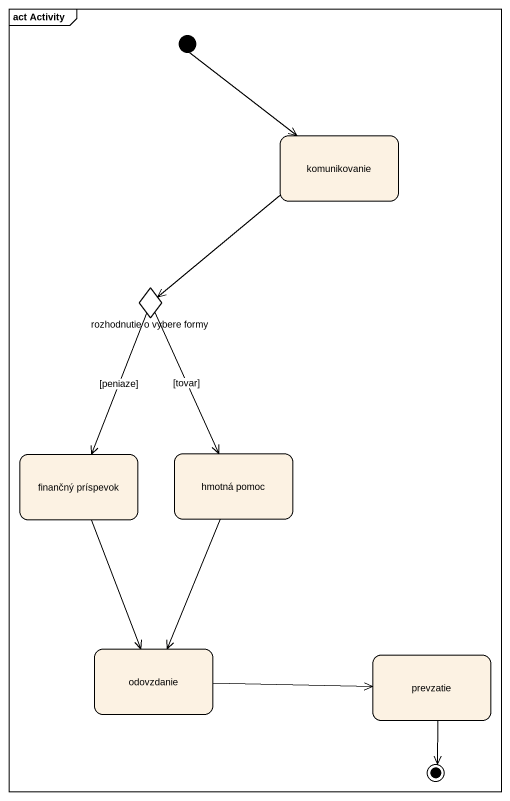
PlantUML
@startuml
mainframe act Activity
hide empty description
state komunikovanie
state "rozhodnutie o vybere formy" as rozhodnutie_o_vybere_formy <<choice>>
state "finančný príspevok" as finančný_príspevok
state "hmotná pomoc" as hmotná_pomoc
state odovzdanie
state prevzatie
[*] --> komunikovanie
komunikovanie --> rozhodnutie_o_vybere_formy
rozhodnutie_o_vybere_formy --> finančný_príspevok : [peniaze]
rozhodnutie_o_vybere_formy --> hmotná_pomoc : [tovar]
finančný_príspevok --> odovzdanie
hmotná_pomoc --> odovzdanie
odovzdanie -right-> prevzatie
prevzatie --> [*]
@enduml
